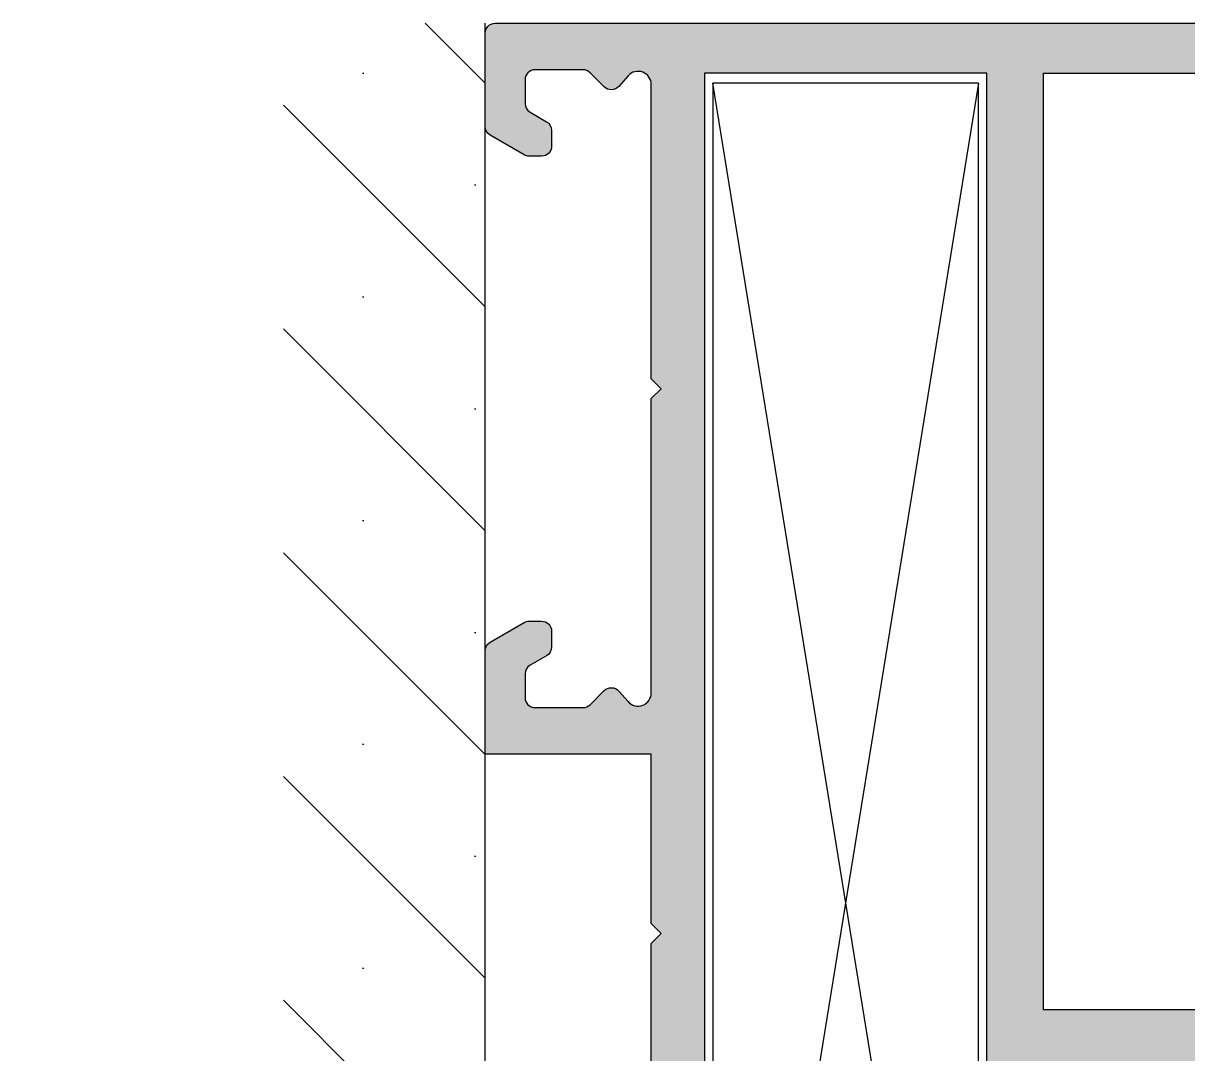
# Model space of a CAD drawing. Header units: millimetres. Extents: x 221 to 2771, y 196 to 840.
# Drawn here: x 485.58 to 492.59, y 645.39 to 651.59 of the extents above; entities that cross this region are included whole.
import ezdxf

# ---------------------------------------------------------------- set-up
doc = ezdxf.new("R2010")
doc.units = ezdxf.units.MM

# ---------------------------------------------------------------- blocks, each defined once
blk = doc.blocks.new('4455')
at = {"ltscale": 10}
h = blk.add_hatch(color=252, dxfattribs=at)
h.dxf.hatch_style = 1
edge = h.paths.add_edge_path(flags=16)
edge.add_line((-228.5316633276282, -163.0348603060303), (-228.5316633276282, -156.4833934682138))
edge.add_line((-228.5316633276282, -156.4833934682138), (-216.0688442335498, -156.0481822354669))
edge.add_arc((-216.1316633276065, -154.2492787468569), 1.799999999975364, 271.9999999997794, 360.0000000000724)
edge.add_line((-214.3316633276311, -154.2492787468546), (-214.3316633276311, -133.5348603060884))
edge.add_arc((-216.1290599715097, -133.6316348100988), 1.800000000014573, 3.081914078974923, 64.99999999957359)
edge.add_line((-215.3683471003582, -132.0002807934252), (-217.1584488061538, -131.1655426591352))
edge.add_arc((-217.031663327657, -130.8936503230408), 0.2999999999741564, 180.0000000025865, 245.0000000030513, ccw=False)
edge.add_line((-217.3316633276312, -130.8936503230544), (-217.3316633276312, -128.4578184767343))
edge.add_arc((-217.0316633275935, -128.4578184767362), 0.3000000000377298, 154.0000000001847, 179.9999999996427, ccw=False)
edge.add_line((-217.3013015415175, -128.3263071326838), (-216.5097319518148, -126.7033489620263))
edge.add_arc((-216.2400937379448, -126.8348603060767), 0.2999999999882833, 89.99999999632428, 153.9999999959923, ccw=False)
edge.add_line((-216.2400937379256, -126.5348603060884), (-210.5316633276283, -126.5348603060302))
edge.add_line((-210.5316633276283, -126.5348603060302), (-210.5316633276283, -129.4625834868239))
edge.add_arc((-210.231663327634, -129.4625834868196), 0.2999999999942696, 180.0000000008265, 255.0000000017804)
edge.add_line((-210.3093090411543, -129.7523612347032), (-209.3303858472767, -130.0146629139381))
edge.add_arc((-209.4080315608506, -130.3044406618411), 0.3000000000268335, -29.999999996954273, 74.99999999284819, ccw=False)
edge.add_line((-209.148223939684, -130.4544406618407), (-209.3101242967581, -130.7348603060419))
edge.add_arc((-207.0584582468857, -132.0348603060384), 2.600000000026736, 150.000000000428, 270.0000000001783)
edge.add_line((-207.0584582468776, -134.6348603060651), (-200.3316633276311, -134.6348603060651))
edge.add_line((-200.3316633276311, -134.6348603060651), (-200.3316633276311, -163.0348603060302))
edge.add_line((-200.3316633276311, -163.0348603060302), (-228.5316633276282, -163.0348603060303))
edge = h.paths.add_edge_path()
edge.add_line((-202.3316633276283, -174.8348603060186), (-202.6316633276285, -174.5348603060193))
edge.add_line((-202.6316633276285, -174.5348603060193), (-202.9316633276278, -174.8348603060186))
edge.add_line((-202.9316633276278, -174.8348603060186), (-208.0316633276282, -174.8348603060186))
edge.add_line((-208.0316633276282, -174.8348603060186), (-208.0316633276282, -179.8348603060186))
edge.add_line((-208.0316633276282, -179.8348603060186), (-211.1388430045747, -179.8348603060186))
edge.add_arc((-211.1388430045845, -179.5348603060244), 0.2999999999942226, 210.0000000070649, 270.0000000018619, ccw=False)
edge.add_line((-211.3986506256963, -179.6848603060535), (-211.9914709487541, -178.6580653868332))
edge.add_arc((-211.7316633276089, -178.5080653868118), 0.3000000000192524, 179.999999999643, 210.0000000025995, ccw=False)
edge.add_line((-212.0316633276282, -178.50806538681), (-212.0316633276282, -178.1348603060069))
edge.add_arc((-211.7316633276364, -178.1348603060103), 0.2999999999917323, 89.99999999925478, 179.9999999993556, ccw=False)
edge.add_line((-211.7316633276325, -177.8348603060186), (-211.2543130584356, -177.8348603060186))
edge.add_arc((-211.2543130584609, -178.1348603060278), 0.300000000009234, 29.999999995883627, 89.99999999517797, ccw=False)
edge.add_line((-210.9945054373068, -177.9848603060419), (-210.7058303027054, -178.4848603060419))
edge.add_arc((-210.4460226816062, -178.3348603060346), 0.2999999999723528, 210.0000000046534, 270.0000000070526)
edge.add_line((-210.4460226815693, -178.6348603060069), (-209.7316633276325, -178.6348603060069))
edge.add_arc((-209.7316633276255, -178.334860306011), 0.2999999999959282, 269.9999999986665, 359.9999999985543)
edge.add_line((-209.4316633276296, -178.3348603060186), (-209.4316633276296, -176.8878661589879))
edge.add_arc((-209.7316633276494, -176.8878661589811), 0.3000000000197281, 359.9999999986983, 404.9999999948432)
edge.add_line((-209.5195312932603, -176.6757341246303), (-209.9436972008746, -176.2515682169652))
edge.add_arc((-209.7315651665043, -176.0394361826297), 0.2999999999955416, 131.4096221086089, 224.9999999952986, ccw=False)
edge.add_line((-209.9299965148286, -175.8144361826308), (-209.6129872682479, -175.5348603060302))
edge.add_arc((-209.8775623993649, -175.2348603060275), 0.4000000000089536, 311.409622110143, 449.9999999995514)
edge.add_line((-209.8775623993618, -174.8348603060186), (-218.7316633276289, -174.8348603060186))
edge.add_line((-218.7316633276289, -174.8348603060186), (-219.0316633276282, -174.5348603060193))
edge.add_line((-219.0316633276282, -174.5348603060193), (-219.3316633276283, -174.8348603060186))
edge.add_line((-219.3316633276283, -174.8348603060186), (-228.1857642559019, -174.8348603060186))
edge.add_arc((-228.1857642558986, -175.2348603060276), 0.400000000009003, 90.00000000046738, 228.5903778898383)
edge.add_line((-228.4503393870157, -175.5348603060303), (-228.133330140435, -175.8144361826308))
edge.add_arc((-228.3317614887592, -176.0394361826298), 0.2999999999954813, -44.999999995310816, 48.59037789140342, ccw=False)
edge.add_line((-228.119629454389, -176.2515682169652), (-228.543795361996, -176.6757341246303))
edge.add_arc((-228.3316633276083, -176.8878661589806), 0.3000000000183608, 135.0000000050487, 180.0000000014099)
edge.add_line((-228.6316633276267, -176.887866158988), (-228.6316633276267, -178.3348603060186))
edge.add_arc((-228.331663327635, -178.3348603060152), 0.2999999999917299, 180.0000000006439, 270.0000000007457)
edge.add_line((-228.3316633276311, -178.634860306007), (-227.6173039736725, -178.634860306007))
edge.add_arc((-227.617303973647, -178.3348603060274), 0.2999999999795507, 269.9999999951307, 329.9999999945529)
edge.add_line((-227.3574963525436, -178.4848603060419), (-227.0688212179496, -177.9848603060419))
edge.add_arc((-226.8090135967888, -178.1348603060393), 0.3000000000206891, 90.00000000608509, 150.0000000028533, ccw=False)
edge.add_line((-226.8090135968207, -177.8348603060186), (-226.3316633276311, -177.8348603060186))
edge.add_arc((-226.3316633276241, -178.1348603060146), 0.2999999999959329, 1.4466081665887032e-09, 90.00000000133258, ccw=False)
edge.add_line((-226.0316633276282, -178.134860306007), (-226.0316633276282, -178.50806538681))
edge.add_arc((-226.3316633276519, -178.5080653868233), 0.3000000000237198, -29.99999999959158, 2.5352733246108983e-09, ccw=False)
edge.add_line((-226.0718557064949, -178.6580653868333), (-226.66467602956, -179.6848603060535))
edge.add_arc((-226.9244836506643, -179.5348603060375), 0.2999999999810761, 269.9999999939093, 329.9999999943847, ccw=False)
edge.add_line((-226.9244836506962, -179.8348603060186), (-229.7316633276325, -179.8348603060186))
edge.add_arc((-229.7316633276376, -179.5348603060207), 0.2999999999978668, 180.0000000018159, 270.0000000009632, ccw=False)
edge.add_line((-230.0316633276354, -179.5348603060303), (-230.0316633276282, -155.3245669384088))
edge.add_arc((-229.7316633276541, -155.3245669384162), 0.2999999999741033, 91.99999999738259, 179.9999999985895, ccw=False)
edge.add_line((-229.7421331766503, -155.0247496903358), (-216.1211934786091, -154.5490959949275))
edge.add_arc((-216.1316633276055, -154.2492787468469), 0.2999999999743903, 271.9999999974357, 359.9999999985367)
edge.add_line((-215.8316633276311, -154.2492787468546), (-215.8316633276311, -133.6304208451948))
edge.add_arc((-216.1316633276537, -133.6304208451809), 0.3000000000225134, 359.9999999973533, 424.9999999971677)
edge.add_line((-216.0048778491085, -133.3585285090558), (-218.2542815893733, -132.3096143187323))
edge.add_arc((-217.8316633276198, -131.403306531689), 1.000000000011383, 179.9999999994778, 244.9999999994949, ccw=False)
edge.add_line((-218.8316633276312, -131.4033065316799), (-218.8316633276312, -128.2731239238238))
edge.add_arc((-217.831663327616, -128.2731239238234), 1.000000000015183, 153.9999999999899, 180.0000000000217, ccw=False)
edge.add_line((-218.7304573739287, -127.8347527770275), (-217.6387832657541, -125.5964891592922))
edge.add_arc((-216.7399892194606, -126.034860306085), 0.9999999999965712, 89.9999999997687, 153.9999999996642, ccw=False)
edge.add_line((-216.7399892194566, -125.0348603060884), (-207.4374595160165, -125.0348603060302))
edge.add_arc((-207.4374595159993, -125.3348603060087), 0.2999999999784866, 9.999999999855788, 90.00000000328072, ccw=False)
edge.add_line((-207.1420171901167, -125.2827658527131), (-207.0362210017314, -125.882765852748))
edge.add_arc((-207.3316633276372, -125.934860306041), 0.3000000000008662, -89.99999999885188, 9.999999998591022, ccw=False)
edge.add_line((-207.3316633276312, -126.2348603060419), (-208.6316633276341, -126.2348603060419))
edge.add_arc((-208.6316633276385, -126.5348603060331), 0.2999999999912348, 89.99999999915973, 179.9999999994507)
edge.add_line((-208.9316633276297, -126.5348603060302), (-208.9316633276297, -128.2348603060419))
edge.add_arc((-208.6316633276351, -128.2348603060373), 0.2999999999946185, 180.0000000008776, 255.0000000017293)
edge.add_line((-208.7093090411557, -128.5246380539211), (-207.4980548155994, -128.8491926454772))
edge.add_arc((-207.5757005289509, -129.1389703931818), 0.2999999997776125, 29.999999991118784, 75.00000002406472, ccw=False)
edge.add_line((-207.3158929079849, -128.9889703933332), (-206.9718557065038, -129.5848603060768))
edge.add_arc((-207.2316633274188, -129.7348603060293), 0.2999999997854234, -30.000000018737808, 30.000000013179317, ccw=False)
edge.add_line((-206.9718557065183, -129.8848603060069), (-207.9244836506672, -131.5348603060302))
edge.add_arc((-207.0584582468752, -132.0348603060259), 1.000000000004347, 150.0000000004314, 269.9999999998639)
edge.add_line((-207.0584582468776, -133.0348603060302), (-202.204868408376, -133.0348603060302))
edge.add_arc((-202.2048684083777, -132.0348603060263), 1.000000000003906, 270.0000000000956, 389.9999999996124)
edge.add_line((-201.3388430045865, -131.5348603060302), (-202.2914709487717, -129.8848603059487))
edge.add_arc((-202.0316633278426, -129.7348603060355), 0.2999999997779601, 149.9999999974448, 210.0000000053344, ccw=False)
edge.add_line((-202.291470948779, -129.584860306135), (-201.9474337472615, -128.9889703933332))
edge.add_arc((-201.6876261263445, -129.1389703931819), 0.2999999997352564, 104.99999998855051, 150.0000000041668, ccw=False)
edge.add_line((-201.7652718397488, -128.8491926455354), (-200.5540176141052, -128.5246380539211))
edge.add_arc((-200.6316633276235, -128.234860306039), 0.2999999999923281, 284.9999999979351, 359.9999999994581)
edge.add_line((-200.3316633276312, -128.2348603060418), (-200.3316633276312, -126.5348603060302))
edge.add_arc((-200.6316633276212, -126.5348603060318), 0.2999999999899673, 3.072628e-10, 90.00000000108233)
edge.add_line((-200.6316633276268, -126.2348603060419), (-201.9316633276297, -126.2348603060419))
edge.add_arc((-201.9316633276314, -125.9348603060414), 0.3000000000004877, 170.0000000013229, 270.00000000032765, ccw=False)
edge.add_line((-202.2271056535368, -125.882765852748), (-202.1213094651297, -125.2827658527131))
edge.add_arc((-201.8258671392437, -125.3348603060127), 0.29999999998247, 89.99999999874723, 169.9999999995059, ccw=False)
edge.add_line((-201.8258671392372, -125.0348603060302), (-199.0316633276283, -125.0348603060302))
edge.add_arc((-199.0316633276232, -125.3348603060207), 0.2999999999905328, 4.1518433135934174e-10, 90.00000000097418, ccw=False)
edge.add_line((-198.7316633276326, -125.3348603060186), (-198.7316633276326, -129.4625834868239))
edge.add_arc((-199.031663327625, -129.4625834868211), 0.2999999999923111, 284.99999999793255, 359.9999999994605, ccw=False)
edge.add_line((-198.9540176141066, -129.7523612347032), (-199.9329408079478, -130.0146629139381))
edge.add_arc((-199.8552950944096, -130.3044406618478), 0.3000000000240971, 105.0000000002413, 209.9999999957736)
edge.add_line((-200.1151027155769, -130.4544406618407), (-199.669485501215, -131.2262723178901))
edge.add_arc((-205.7316633275718, -134.7262723180012), 6.999999999939223, -4.388311936054379e-11, 30.000000001336787, ccw=False)
edge.add_line((-198.7316633276326, -134.7262723180066), (-198.7316633276326, -163.0348603060302))
edge.add_line((-198.7316633276326, -163.0348603060302), (-175.8316633276239, -163.0348603060302))
edge.add_arc((-175.831663327624, -162.7348603060373), 0.2999999999928067, 270.0000000000214, 349.0957167254452)
edge.add_arc((-175.2424965835926, -162.8483616165475), 0.2999999998072269, 109.999999989227, 169.0957167341891, ccw=False)
edge.add_line((-175.3451026264714, -162.5664538304736), (-173.9342693705888, -162.0529525198108))
edge.add_arc((-173.8316633275967, -162.3348603059927), 0.2999999999474333, -5.000000009055782, 110.00000000251961, ccw=False)
edge.add_line((-173.5328049182256, -162.3610070288596), (-173.7455795367326, -164.7930320475898))
edge.add_arc((-174.0444379454442, -164.76688532491), 0.2999999992742009, 314.999999983088, 355.00000001556737, ccw=False)
edge.add_line((-173.832305911664, -164.9790173588153), (-174.1002808932656, -165.2469923403878))
edge.add_arc((-174.312412927609, -165.0348603061156), 0.2999999999319119, 195.0000000538474, 315.0000000096127, ccw=False)
edge.add_line((-174.602190675357, -165.112506019901), (-174.6171336000382, -165.0567382659829))
edge.add_arc((-174.9069113479833, -165.134383979565), 0.3000000000696554, 15.00000000658914, 74.99999998948046)
edge.add_line((-174.8292656343813, -164.8446062316252), (-176.7316633276326, -164.3348603060185))
edge.add_line((-176.7316633276326, -164.3348603060185), (-176.9316633276224, -164.3348603060185))
edge.add_arc((-176.9316633276221, -164.6348603060326), 0.3000000000140844, 90.00000000005747, 221.4096221105533)
edge.add_arc((-177.5316633276011, -165.1640105682496), 0.4999999999729113, 6.582467904081568e-11, 41.40962211044422, ccw=False)
edge.add_line((-177.0316633276282, -165.1640105682491), (-177.0316633276282, -168.9348603060535))
edge.add_arc((-176.7316633276365, -168.9348603060501), 0.2999999999917293, 180.0000000006438, 270.0000000007458)
edge.add_line((-176.7316633276326, -169.2348603060418), (-176.4385787115291, -169.2348603060418))
edge.add_arc((-176.4385787116118, -168.9348603058928), 0.3000000001490198, 270.0000000157864, 301.4000000032385)
edge.add_line((-176.2822758219675, -169.1909255451937), (-174.7879662171884, -168.2787950668317))
edge.add_arc((-174.631663327641, -168.5348603060288), 0.3000000000098898, -2.659135134308599e-10, 121.39999999777339, ccw=False)
edge.add_line((-174.3316633276311, -168.5348603060302), (-174.3316633276311, -168.7524412335079))
edge.add_arc((-176.3316633277431, -168.7524412335188), 2.000000000111956, -43.59999999831439, 3.141735760436859e-10, ccw=False)
edge.add_line((-174.8833196047465, -170.1316803210248), (-175.9273063880076, -171.2279744428997))
edge.add_arc((-175.7100548295754, -171.4348603060243), 0.3000000000033847, 136.3999999995805, 223.6000000004195)
edge.add_line((-175.9273063880076, -171.641746169149), (-174.8833196047465, -172.7380402910821))
edge.add_arc((-176.3316633276665, -174.1172793785576), 2.00000000003545, 4.782236828759778e-10, 43.599999999193585, ccw=False)
edge.add_line((-174.3316633276311, -174.1172793785408), (-174.3316633276311, -174.3348603060185))
edge.add_arc((-174.6316633276391, -174.3348603060233), 0.3000000000079852, -121.3999999984216, 9.139853318629321e-10, ccw=False)
edge.add_line((-174.7879662171883, -174.590925545217), (-176.2822758219675, -173.6787950668549))
edge.add_arc((-176.438578711609, -173.9348603061461), 0.3000000001392285, 58.59999999623586, 89.99999999446649)
edge.add_line((-176.43857871158, -173.6348603060069), (-176.731663327618, -173.6348603060069))
edge.add_arc((-176.7316633276005, -173.9348603060346), 0.3000000000276943, 90.0000000033492, 180.0000000036042)
edge.add_line((-177.0316633276282, -173.9348603060535), (-177.0316633276282, -177.7057100438578))
edge.add_arc((-177.5316633275808, -177.7057100438649), 0.4999999999526736, -41.40962211132069, 8.105871529551223e-10, ccw=False)
edge.add_arc((-176.931663327636, -178.2348603060455), 0.2999999999846255, 138.5903778918056, 270.0000000012123)
edge.add_line((-176.9316633276296, -178.5348603060302), (-176.7316633276325, -178.5348603060302))
edge.add_line((-176.7316633276325, -178.5348603060302), (-174.8292656344104, -178.0251143804235))
edge.add_arc((-174.9069113479729, -177.7353366324835), 0.3000000000596858, 285.0000000032206, 344.999999992849)
edge.add_line((-174.6171336000382, -177.8129823460658), (-174.6021906753424, -177.7572145921476))
edge.add_arc((-174.3124129275982, -177.8348603059418), 0.2999999999304502, 44.99999999300371, 164.9999999443669, ccw=False)
edge.add_line((-174.1002808932656, -177.6227282716609), (-173.8323059116494, -177.8907032533498))
edge.add_arc((-174.0444379453891, -178.1028352872211), 0.2999999992214811, 4.999999989939909, 45.00000001777693, ccw=False)
edge.add_line((-173.7455795367325, -178.0766885645171), (-173.5328049182256, -180.5087135831891))
edge.add_arc((-173.8316633275966, -180.534860306056), 0.2999999999474401, -110.00000000251782, 5.00000000905402, ccw=False)
edge.add_line((-173.9342693705887, -180.8167680922379), (-175.345102626464, -180.3032667816333))
edge.add_arc((-175.2424965835174, -180.0213589954876), 0.2999999998978847, 190.9042832651128, 250.0000000032779, ccw=False)
edge.add_arc((-175.8316633276173, -180.1348603059858), 0.2999999999672476, 10.90428327052404, 90.00000000261981)
edge.add_line((-175.8316633276311, -179.8348603060185), (-178.3316633276311, -179.8348603060185))
edge.add_arc((-178.331663327635, -179.5348603060268), 0.2999999999917304, 180.000000000644, 270.0000000007456, ccw=False)
edge.add_line((-178.6316633276267, -179.5348603060302), (-178.6316633276267, -175.1348603060069))
edge.add_arc((-178.9316633276226, -175.1348603060144), 0.2999999999959282, 1.4457105e-09, 90.00000000133348)
edge.add_line((-178.9316633276296, -174.8348603060185), (-185.7316633276289, -174.8348603060186))
edge.add_line((-185.7316633276289, -174.8348603060186), (-186.0316633276282, -174.5348603060193))
edge.add_line((-186.0316633276282, -174.5348603060193), (-186.3316633276283, -174.8348603060186))
edge.add_line((-186.3316633276283, -174.8348603060186), (-202.3316633276283, -174.8348603060186))
h.paths.add_polyline_path([(-178.6316633276267, -173.2348603060418), (-178.6316633276268, -164.7348603060418), (-228.5316633276282, -164.7348603060419), (-228.5316633276282, -173.2348603060419)], flags=16)
at = {"color": 252, "ltscale": 10}
blk.add_lwpolyline([(-186.3316633276283, -174.8348603060186), (-202.3316633276283, -174.8348603060186), (-202.6316633276285, -174.5348603060193), (-202.9316633276278, -174.8348603060186), (-208.0316633276282, -174.8348603060186), (-208.0316633276282, -179.8348603060186), (-211.1388430045747, -179.8348603060186, -0.2679491924067903), (-211.3986506256963, -179.6848603060535), (-211.9914709487541, -178.6580653868332, -0.1316524976005198), (-212.0316633276282, -178.50806538681), (-212.0316633276282, -178.1348603060069, -0.4142135623736108), (-211.7316633276325, -177.8348603060186), (-211.2543130584356, -177.8348603060186, -0.267949192427823), (-210.9945054373068, -177.9848603060419), (-210.7058303027054, -178.4848603060419, 0.2679491924423427), (-210.4460226815693, -178.6348603060069), (-209.7316633276325, -178.6348603060069, 0.4142135623725214), (-209.4316633276296, -178.3348603060186), (-209.4316633276296, -176.8878661589879, 0.1989123673621713), (-209.5195312932603, -176.6757341246303), (-209.9436972008746, -176.2515682169652, -0.4326887966519265), (-209.9299965148286, -175.8144361826308), (-209.6129872682479, -175.5348603060302, 0.6910804946319552), (-209.8775623993618, -174.8348603060186), (-218.7316633276289, -174.8348603060186), (-219.0316633276282, -174.5348603060193), (-219.3316633276283, -174.8348603060186), (-228.1857642559019, -174.8348603060186, 0.6910804946317133), (-228.4503393870157, -175.5348603060303), (-228.133330140435, -175.8144361826308, -0.4326887966520535), (-228.119629454389, -176.2515682169652), (-228.543795361996, -176.6757341246303, 0.1989123673631526), (-228.6316633276267, -176.887866158988), (-228.6316633276267, -178.3348603060186, 0.4142135623736156), (-228.3316633276311, -178.634860306007), (-227.6173039736725, -178.634860306007, 0.2679491924284205), (-227.3574963525436, -178.4848603060419), (-227.0688212179496, -177.9848603060419, -0.2679491924160089), (-226.8090135968207, -177.8348603060186), (-226.3316633276311, -177.8348603060186, -0.4142135623725123), (-226.0316633276282, -178.134860306007), (-226.0316633276282, -178.50806538681, -0.1316524975968373), (-226.0718557064949, -178.6580653868333), (-226.66467602956, -179.6848603060535, -0.267949192433346), (-226.9244836506962, -179.8348603060186), (-229.7316633276325, -179.8348603060186, -0.414213562368736), (-230.0316633276354, -179.5348603060303), (-230.0316633276282, -155.3245669384088, -0.4040262258412825)], format="xyb", dxfattribs=at)
for points in [[(-228.5316633276272, -163.0348603060407), (-228.5316633276272, -156.4833934682257), (-216.0688442335527, -156.0481822354787, 0.4040262258366443), (-214.3316633276301, -154.249278746866), (-214.3316633276301, -133.5348603060648, 0.276939675999278), (-215.3683471003604, -132.000280793423), (-217.1584488061519, -131.1655426591356, -0.291473419588288), (-217.3316633276303, -130.8936503230248), (-217.3316633276303, -128.4578184767138, -0.1139356082992499), (-217.3013015415198, -128.326307132677), (-216.5097319518151, -126.7033489620276, -0.2867453857572398), (-216.2400937379264, -126.5348603060648), (-210.5316633276273, -126.5348603060416), (-210.5316633276273, -129.4625834868316, 0.3394542588680176), (-210.309309041156, -129.7523612347127), (-209.3303858472756, -130.0146629139486, -0.4931454259759881), (-209.148223939684, -130.4544406618666), (-209.3101242967557, -130.7348603060369, 0.5773502691881732), (-207.0584582468808, -134.6348603060647), (-200.3316633276302, -134.6348603060647), (-200.3316633276302, -163.0348603060407)], [(-228.5316633276271, -163.0348603060407), (-228.5316633276271, -156.4833934682257), (-216.0688442335527, -156.0481822354787, 0.4040262258366443), (-214.3316633276301, -154.249278746866), (-214.3316633276301, -133.5348603060648, 0.276939675999278), (-215.3683471003603, -132.000280793423), (-217.1584488061518, -131.1655426591356, -0.291473419588288), (-217.3316633276302, -130.8936503230248), (-217.3316633276302, -128.4578184767138, -0.1139356082992499), (-217.3013015415197, -128.326307132677), (-216.5097319518151, -126.7033489620276, -0.2867453857572398), (-216.2400937379264, -126.5348603060648), (-210.5316633276273, -126.5348603060416), (-210.5316633276273, -129.4625834868316, 0.3394542588680176), (-210.309309041156, -129.7523612347127), (-209.3303858472756, -130.0146629139486, -0.4931454259759881), (-209.1482239396839, -130.4544406618666), (-209.3101242967556, -130.7348603060369, 0.5773502691881732), (-207.0584582468807, -134.6348603060647), (-200.3316633276301, -134.6348603060647), (-200.3316633276301, -163.0348603060407)], [(-228.5316633276282, -163.0348603060303), (-228.5316633276282, -156.4833934682138), (-216.0688442335498, -156.0481822354669, 0.4040262258366441), (-214.3316633276311, -154.2492787468546), (-214.3316633276311, -133.5348603060884, 0.276939675999278), (-215.3683471003582, -132.0002807934252), (-217.1584488061538, -131.1655426591352, -0.291473419588288), (-217.3316633276312, -130.8936503230544), (-217.3316633276312, -128.4578184767343, -0.1139356082992499), (-217.3013015415175, -128.3263071326838), (-216.5097319518148, -126.7033489620263, -0.2867453857572398), (-216.2400937379256, -126.5348603060884), (-210.5316633276283, -126.5348603060302), (-210.5316633276283, -129.4625834868239, 0.3394542588680176), (-210.3093090411543, -129.7523612347032), (-209.3303858472767, -130.0146629139381, -0.4931454259759881), (-209.148223939684, -130.4544406618407), (-209.3101242967581, -130.7348603060419, 0.5773502691881731), (-207.0584582468776, -134.6348603060651), (-200.3316633276311, -134.6348603060651), (-200.3316633276311, -163.0348603060302)]]:
    blk.add_lwpolyline(points, format="xyb", close=True, dxfattribs=at)
for points in [[(-178.6316633276246, -173.2348603060545), (-178.6316633276246, -164.7348603060559), (-228.5316633276261, -164.7348603060559), (-228.5316633276261, -173.2348603060546)], [(-178.6316633276245, -173.2348603060545), (-178.6316633276245, -164.7348603060559), (-228.5316633276261, -164.7348603060559), (-228.5316633276261, -173.2348603060546)], [(-178.6316633276267, -173.2348603060418), (-178.6316633276267, -164.7348603060418), (-228.5316633276282, -164.7348603060418), (-228.5316633276282, -173.2348603060419)]]:
    blk.add_lwpolyline(points, close=True, dxfattribs=at)
blk = doc.blocks.new('50S14')
at = {"lineweight": -2}
blk.add_blockref('4455', (0, 0), dxfattribs=at)
blk = doc.blocks.new('B.G.R.1A')
h = blk.add_hatch()
h.set_pattern_fill('SACNCR', color=253, scale=2)
h.set_pattern_definition([(45, (0, 0), (-3.367596045400933, 3.367596045400933), []), (45, (3.3676, 0), (-3.367596045400933, 3.367596045400933), [0, -4.762500000000002])])
h.paths.add_polyline_path([(1188.644266486262, -532.9070469254706), (1188.644266486262, -526.8348577591715), (1188.344266486265, -526.8348577591717), (1185.537086809314, -526.8348577591717), (1169.751446163209, -526.8348577591717), (1166.644266486258, -526.8348577591717), (1136.944266486263, -526.8348577591717), (1134.444266486256, -526.8348577591718, 0.359508237590969), (1134.149683114166, -527.0781071038693, -0.2637246696950143), (1133.957705785094, -527.3032642347864), (1132.546872529205, -527.8167655453963, -0.5486187866382563), (1132.145408076853, -527.508711036377), (1132.204362599478, -526.8348577591715), (1129.976280901618, -526.8348577591706), (1126.511772535028, -526.8348577591706), (1124.284170373042, -526.8348577591715), (1124.343124895667, -527.5087110363784, -0.5486187866393087), (1123.941660443309, -527.8167655454041), (1122.530827187409, -527.303264234764, -0.263724669681111), (1122.338849858353, -527.0781071038691, 0.3595082375978501), (1122.044266486258, -526.8348577591718), (1119.544266486254, -526.8348577591717), (1066.944266486269, -526.8348577591717), (1064.444266486253, -526.8348577591718, 0.3595082375874102), (1064.14968311417, -527.0781071038691, -0.2637246696804762), (1063.957705785113, -527.3032642347642), (1062.546872529225, -527.8167655453994, -0.5486187866362225), (1062.145408076854, -527.5087110363943), (1062.204362599481, -526.8348577591715), (1059.976760437491, -526.8348577591714), (1056.512252070902, -526.8348577591714), (1054.284170373043, -526.8348577591715), (1054.343124895668, -527.5087110363766, -0.5486187866391598), (1053.941660443315, -527.8167655453958), (1052.530827187426, -527.3032642347862, -0.2637246696928477), (1052.338849858354, -527.0781071038691, 0.3595082375892969), (1052.044266486268, -526.8348577591714), (1049.544266486259, -526.8348577591714), (1019.844266486262, -526.8348577591714), (1016.737086809316, -526.8348577591714), (1000.951446163194, -526.8348577591715), (998.1442664862577, -526.8348577591715), (997.8442664862566, -526.8348577591715), (997.8442664862566, -532.9070469254706)])
h.paths.add_polyline_path([(1171.445277237523, -532.198688393428), (1184.285277237523, -532.198688393428), (1184.285277237523, -540.7353550600947), (1171.445277237523, -540.7353550600947)], flags=25)
h.paths.add_polyline_path([(1002.916895935631, -532.6114864272649), (1019.519395935631, -532.6114864272649), (1019.519395935631, -540.6556530939316), (1002.916895935631, -540.6556530939316)], flags=25)
h.paths.add_polyline_path([(1171.445277237523, -532.198688393428), (1184.285277237523, -532.198688393428), (1184.285277237523, -540.7353550600947), (1171.445277237523, -540.7353550600947)], flags=25)
h.paths.add_polyline_path([(1002.916895935631, -532.6114864272649), (1019.519395935631, -532.6114864272649), (1019.519395935631, -540.6556530939316), (1002.916895935631, -540.6556530939316)], flags=25)
at = {"lineweight": -2}
blk.add_line((1188.644266486262, -526.834857759173), (997.8442664862566, -526.8348577591712), dxfattribs=at)
blk = doc.blocks.new('3095-2D')
at = {"color": 253}
for p, q in [((5087.022316027016, 1505.190873173737), (5136.322316027015, 1497.190873173737)), ((5136.322316027015, 1505.190873173737), (5087.022316027015, 1497.190873173737))]:
    blk.add_line(p, q, dxfattribs=at)
blk.add_lwpolyline([(5087.022316027016, 1497.190873173737), (5087.022316027016, 1505.190873173737), (5136.322316027015, 1505.190873173737), (5136.322316027015, 1497.190873173737)], close=True, dxfattribs=at)

msp = doc.modelspace()

# ---------------------------------------------------------------- block references
at = {"lineweight": -2, "xscale": 0.2, "yscale": 0.2, "zscale": 0.2, "rotation": 270}
for name, p in [('B.G.R.1A', (593.7301726955742, 851.162232277532)), ('50S14', (524.3301732049437, 605.5870463147539))]:
    msp.add_blockref(name, p, dxfattribs=at)
at = {"color": 7, "xscale": -0.2, "yscale": 0.2, "zscale": 0.2, "rotation": 270}
msp.add_blockref('3095-2D', (190.29502650899, -376.0317912321771), dxfattribs=at)

doc.saveas('drawing.dxf')
